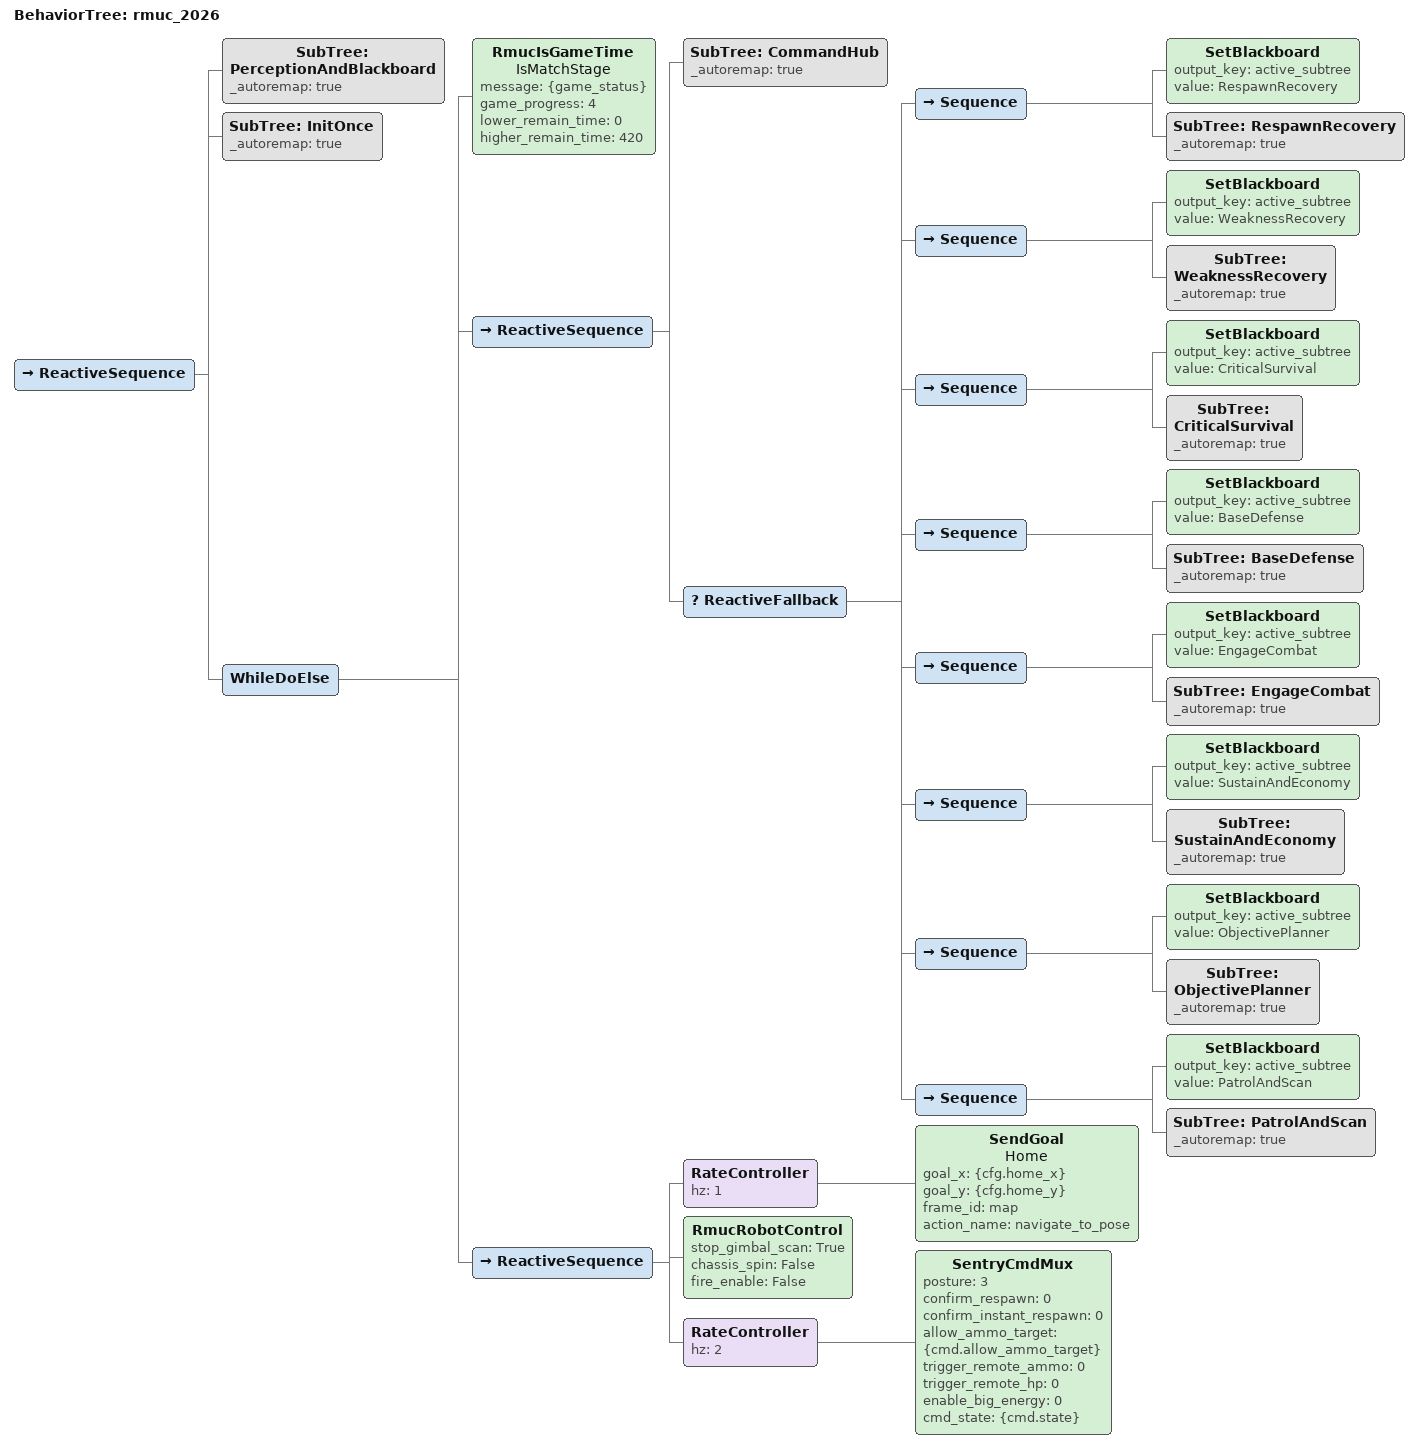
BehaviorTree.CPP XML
<?xml version="1.0" encoding="UTF-8"?>
<root BTCPP_format="4"
      main_tree_to_execute="rmuc_2026">

    <!--
      哨兵自主决策行为树 (BT.CPP v4 XML)
      - 核心：生存能力 + 目标控制 + 经济感知补给 + 姿态管理
      - 基于 RoboMaster 2026 哨兵规则设计：姿态系统、远程兑换、补给回血、堡垒/基地/前哨站增益
      - 所有地图坐标可通过 InitSentryConfig 输出配置
    -->

    <BehaviorTree ID="rmuc_2026">
        <ReactiveSequence>
            <!-- 感知 -> 黑板（应持续 tick；节点预期为非阻塞） -->
            <SubTree ID="PerceptionAndBlackboard" _autoremap="true"/>

            <!-- 初始化配置 + 内部命令状态（幂等；可安全重复 tick） -->
            <SubTree ID="InitOnce" _autoremap="true"/>

            <!-- 比赛阶段循环（7 分钟 = 420 秒） -->
            <WhileDoElse>
                <RmucIsGameTime name="IsMatchStage"
                                message="{game_status}"
                                game_progress="4"
                                lower_remain_time="0"
                                higher_remain_time="420"/>

                <!-- ===================== 比赛阶段 ===================== -->
                <ReactiveSequence>

                    <!-- 构建并按控制速率发送哨兵自主决策指令 (0x0120) -->
                    <SubTree ID="CommandHub" _autoremap="true"/>

                    <!-- 基于优先级的战术 -->
                    <ReactiveFallback>

                        <!-- 0) 死亡 + 复活恢复（RMUC 版：死亡停车 / 复活后自主导航补给区刷卡回血） -->
                        <Sequence>
                            <SetBlackboard output_key="active_subtree" value="RespawnRecovery"/>
                            <SubTree ID="RespawnRecovery" _autoremap="true"/>
                        </Sequence>

                        <!-- 0.5) 虚弱恢复安全网：独立路径，IsWeakness 门控 → 导航最近增益点解除虚弱 -->
                        <Sequence>
                            <SetBlackboard output_key="active_subtree" value="WeaknessRecovery"/>
                            <SubTree ID="WeaknessRecovery" _autoremap="true"/>
                        </Sequence>

                        <!-- 1) 危急生存（血量/热量/电量） -->
                        <Sequence>
                            <SetBlackboard output_key="active_subtree" value="CriticalSurvival"/>
                            <SubTree ID="CriticalSurvival" _autoremap="true"/>
                        </Sequence>

                        <!-- 2) 基地/堡垒防御（受威胁时） -->
                        <Sequence>
                            <SetBlackboard output_key="active_subtree" value="BaseDefense"/>
                            <SubTree ID="BaseDefense" _autoremap="true"/>
                        </Sequence>

                        <!-- 3) 交战（有有效目标且安全时） -->
                        <Sequence>
                            <SetBlackboard output_key="active_subtree" value="EngageCombat"/>
                            <SubTree ID="EngageCombat" _autoremap="true"/>
                        </Sequence>

                        <!-- 4) 后勤：回血/补弹（经济感知） -->
                        <Sequence>
                            <SetBlackboard output_key="active_subtree" value="SustainAndEconomy"/>
                            <SubTree ID="SustainAndEconomy" _autoremap="true"/>
                        </Sequence>

                        <!-- 5) 目标控制：中央高地/梯形高地/堡垒/隧道等 -->
                        <Sequence>
                            <SetBlackboard output_key="active_subtree" value="ObjectivePlanner"/>
                            <SubTree ID="ObjectivePlanner" _autoremap="true"/>
                        </Sequence>

                        <!-- 6) 默认：巡逻扫描 -->
                        <Sequence>
                            <SetBlackboard output_key="active_subtree" value="PatrolAndScan"/>
                            <SubTree ID="PatrolAndScan" _autoremap="true"/>
                        </Sequence>

                    </ReactiveFallback>

                </ReactiveSequence>

                <!-- ===================== 非比赛阶段 ===================== -->
                <ReactiveSequence>
                    <RateController hz="1">
                        <SendGoal name="Home"
                                  goal_x="{cfg.home_x}"
                                  goal_y="{cfg.home_y}"
                                  frame_id="map"
                                  action_name="navigate_to_pose"/>
                    </RateController>
                    <RmucRobotControl stop_gimbal_scan="True"
                                      chassis_spin="False"
                                      fire_enable="False"/>
                    <RateController hz="2">
                        <SentryCmdMux posture="3"
                                      confirm_respawn="0"
                                      confirm_instant_respawn="0"
                                      allow_ammo_target="{cmd.allow_ammo_target}"
                                      trigger_remote_ammo="0"
                                      trigger_remote_hp="0"
                                      enable_big_energy="0"
                                      cmd_state="{cmd.state}"/>
                    </RateController>
                </ReactiveSequence>

            </WhileDoElse>
        </ReactiveSequence>
    </BehaviorTree>

    <!-- ===================== 子树引用 ===================== -->
    <include path="PerceptionAndBlackboard.xml"/>
    <include path="InitOnce.xml"/>
    <include path="CommandHub.xml"/>
    <include path="RespawnRecovery.xml"/>
    <include path="WeaknessRecovery.xml"/>
    <include path="CriticalSurvival.xml"/>
    <include path="BaseDefense.xml"/>
    <include path="EngageCombat.xml"/>
    <include path="CombatLoop.xml"/>
    <include path="SustainAndEconomy.xml"/>
    <include path="HealPlan.xml"/>
    <include path="AmmoPlan.xml"/>
    <include path="ObjectivePlanner.xml"/>
    <include path="PatrolAndScan.xml"/>

    <!-- ===================== 节点模型（供 Groot 使用） ===================== -->

</root>
